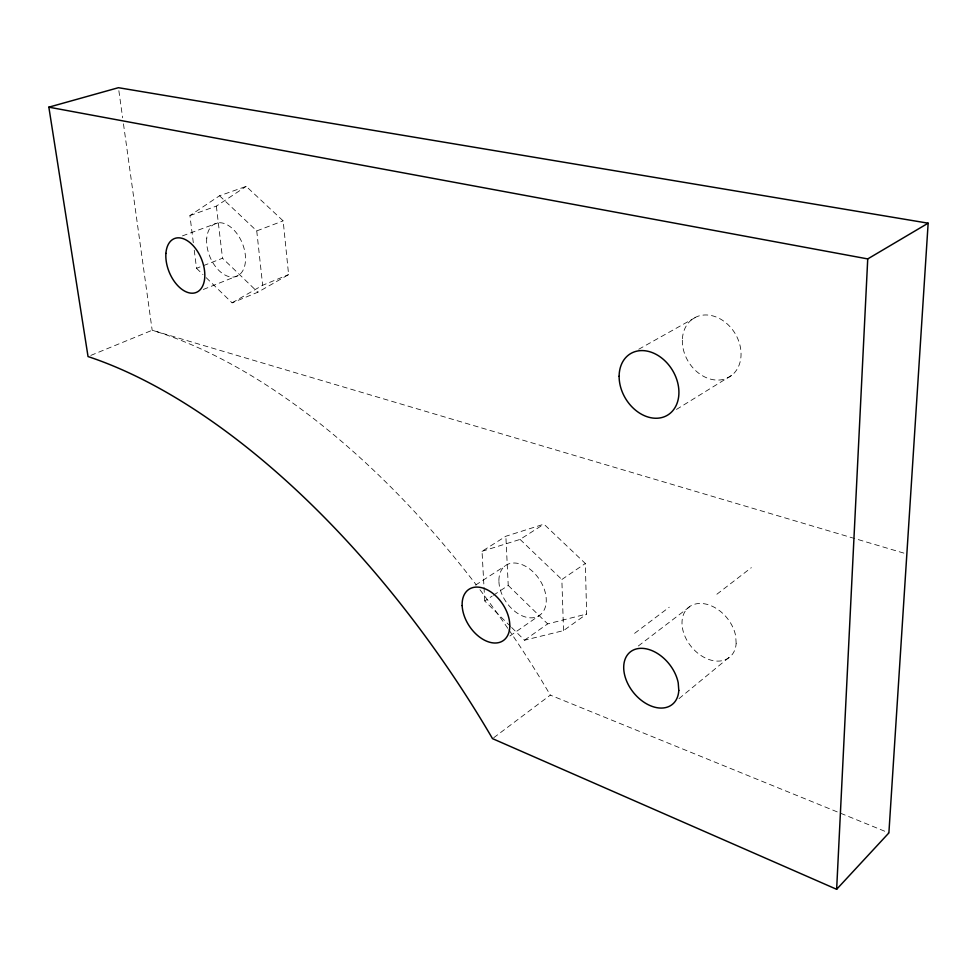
<?xml version="1.0" encoding="UTF-8"?>
<svg xmlns="http://www.w3.org/2000/svg" width="977" height="977" viewBox="0 0 977 977"><rect width="100%" height="100%" fill="white"/><g stroke="black" fill="none" stroke-linecap="round" stroke-linejoin="round"><path stroke-width="0.73" stroke-dasharray="4.88 3.66" d="M678.991 698.64L731.529 655.347M716.886 594.224L751.337 567.661M638.335 645.98L690.861 605.813M493.715 737.72L550.32 695.111L888.887 832.917M634.598 633.34L669.233 607.23M511.63 627.49L524.527 640.204L563.534 630.605L586.652 614.032L585.333 563.485L543.933 524.16L505.866 536.251L482.027 551.297L483.933 585.944M524.527 640.204L547.657 623.888L586.652 614.032M509.884 635.99L539.915 615.095M563.534 630.605L561.848 579.508L585.333 563.485M193.312 242.687L189.917 215.575L219.544 195.779L246.204 186.375L283.159 220.887L288.606 274.61L257.855 292.208L232.086 302.846L204.059 275.624M189.917 215.575L216.357 206.123L246.204 186.375M510.556 626.428L484.763 601.002L492.176 596.08M493.409 595.262L508.235 585.431L505.866 536.251M475.555 585.113L504.84 566.074M482.027 551.297L520.082 539.414L543.933 524.16M676.475 409.436L731.956 375.156M232.086 302.846L262.654 285.26L288.606 274.61M638.738 349.253L696.882 316.67M90.824 355.408L152.18 330.263L905.386 553.568M203.338 289.461L238.193 275.538M194.252 250.222L196.524 268.296L222.512 258.246L257.855 292.208M219.544 195.779L256.743 230.902L283.159 220.887M182.455 235.884L217.871 222.89M520.082 539.414L561.848 579.508M196.524 268.296L202.984 274.586M508.235 585.431L547.657 623.888M118.864 90.702L122.638 117.826M123.468 123.847L152.18 330.263A555.974 285.956 57.1 0 1 476.287 584.942M216.357 206.123L222.512 258.246M256.743 230.902L262.654 285.26M484.018 587.446L484.763 601.002M479.951 589.754A555.974 285.956 57.1 0 1 507.967 628.553M508.809 629.774A555.974 285.956 57.1 0 1 550.32 695.111M736.157 643.501L735.705 636.149A32.265 22.923 50.4 0 0 693.12 604.739A32.265 22.923 50.4 0 0 696.003 651.647A32.265 22.923 50.4 0 0 736.157 643.501M682.337 340.167A34.329 27.283 58.6 0 0 725.752 378.673A34.329 27.283 58.6 0 0 726.998 323.729A34.329 27.283 58.6 0 0 682.337 340.167M206.745 238.205A28.431 17.549 68 0 0 233.857 277.004A28.431 17.549 68 0 0 237.606 234.541A28.431 17.549 68 0 0 206.745 238.205M498.917 581.462A30.153 20.09 56.1 0 0 535.14 617.354A30.153 20.09 56.1 0 0 533.686 572.461A30.153 20.09 56.1 0 0 498.917 581.462"/><path stroke-width="1.47" d="M836.642 889.302L867.735 258.917L928.15 223.183L888.887 832.917L836.642 889.302L492.518 738.636A572.901 278.75 57.3 0 0 88.04 356.556L48.85 107.165L118.437 87.698L928.15 223.183M48.85 107.165L867.735 258.917M678.795 690.409L678.221 682.85A33.621 22.862 51.3 0 0 634.635 649.485A33.621 22.862 51.3 0 0 638.347 697.786A33.621 22.862 51.3 0 0 678.795 690.409M619.125 376.243A35.893 27.393 58.9 0 0 663.798 416.947A35.893 27.393 58.9 0 0 664.152 360.086A35.893 27.393 58.9 0 0 619.125 376.243M165.907 253.422A29.054 17.403 67.8 0 0 193.458 293.137A29.054 17.403 67.8 0 0 196.621 250.002A29.054 17.403 67.8 0 0 165.907 253.422M462.158 605.606A30.861 19.98 56.4 0 0 498.868 642.573A30.861 19.98 56.4 0 0 496.902 596.971A30.861 19.98 56.4 0 0 462.158 605.606"/></g></svg>
